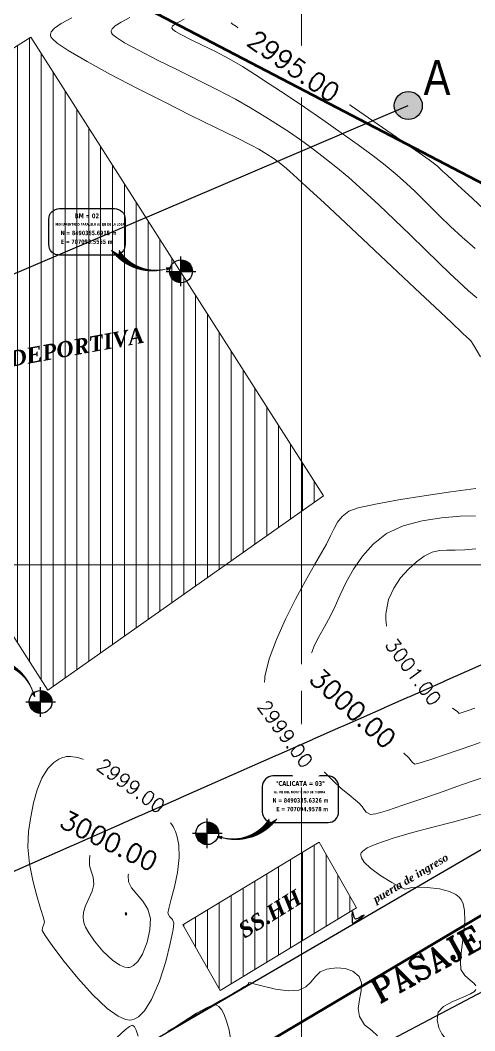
# Model space of a CAD drawing. Header units: metres. Extents: x 706106 to 709341, y 8490035 to 8490642.
# Drawn here: x 707085 to 707109.3, y 8490325.1 to 8490379.1 of the extents above; entities that cross this region are included whole.
import ezdxf
from ezdxf.enums import TextEntityAlignment as Align

# ---------------------------------------------------------------- set-up
doc = ezdxf.new("R2010")
doc.units = ezdxf.units.M
for name, color, linetype, lineweight in [('BLOQUES', 7, 'Continuous', 60), ('detalles', 84, 'Continuous', 25), ('V-INTEREG', 5, 'Continuous', 5)]:
    doc.layers.add(name, color=color, linetype=linetype, lineweight=lineweight)
for name, color, linetype in [('C-ANNO-MATC-TEXT', 150, 'Continuous'), ('C-PROP-BRNG', 92, 'Continuous'), ('C-PROP-TEXT', 92, 'Continuous'), ('C-ROAD-TEXT', 11, 'Continuous'), ('C-STRM-STRC', 170, 'Continuous'), ('C-TOPO', 7, 'Continuous'), ('C-TOPO-MAJR', 9, 'Continuous'), ('CALLES', 7, 'Continuous'), ('V-SITE-VEGE', 80, 'Continuous')]:
    doc.layers.add(name, color=color, linetype=linetype)
doc.styles.add('MtXpl_Palatino_Linot', font='')
doc.styles.add('MtXpl_Verdana', font='')
doc.styles.add('ROMANT', font='romant.shx')
doc.styles.get("Standard").update_dxf_attribs({"font": 'simplex.shx'})
doc.styles.get('MtXpl_Palatino_Linot').set_extended_font_data('Palatino Linotype', italic=True, bold=True)
doc.styles.get('MtXpl_Verdana').set_extended_font_data('Verdana', bold=True)
pattern_1 = [(90, (1.51535, 192.3111), (-0.635, 0), [])]

# ---------------------------------------------------------------- blocks, each defined once
blk = doc.blocks.new('bm')
for p, q in [((0, -0.13), (0, 0.13)), ((-0.13, 0), (0.13, 0))]:
    blk.add_line(p, q)
at = {"const_width": 0.1}
for points in [[(0.05, 0, 0.414214), (0, 0.05, 1)], [(-0.05, 0, 0.414214), (0, -0.05, 1)]]:
    blk.add_lwpolyline(points, format="xyb", dxfattribs=at)
blk.add_circle((0, 0), 0.1)

msp = doc.modelspace()

# ---------------------------------------------------------------- hatches: boundary and pattern name
at = {"layer": 'BLOQUES', "lineweight": 0}
h = msp.add_hatch(dxfattribs=at)
h.set_pattern_fill('ANSI31', color=256, scale=0.2, angle=45)
h.set_pattern_definition(pattern_1)
h.paths.add_polyline_path([(707081.5327, 8490346.4598), (707077.5079, 8490343.6816), (707075.4793, 8490346.7335), (707073.881, 8490345.6302), (707059.8215, 8490366.7817), (707065.9394, 8490370.7254)])
h.paths.add_polyline_path([(707080.7675, 8490359.6677), (707092.0126, 8490361.7158), (707091.7749, 8490363.021), (707080.5298, 8490360.9729)], flags=24)
h.paths.add_polyline_path([(707074.5596, 8490352.2754), (707067.683, 8490362.5184), (707066.2688, 8490361.569), (707073.1454, 8490351.326)], flags=24)
at = {"layer": 'V-INTEREG', "lineweight": 0}
h = msp.add_hatch(dxfattribs=at)
h.set_pattern_fill('ANSI31', color=8, scale=0.027191, angle=-212.68319, style=0)
h.set_pattern_definition([(192.31681, (707093.7149384, 8490362.03493), (0.0007250424, -0.003320663), [])])
edge = h.paths.add_edge_path()
edge.add_line((707089.831, 8490366.8278), (707090.2235, 8490366.5888))
edge.add_line((707090.2235, 8490366.5888), (707090.2495, 8490366.8403))
edge.add_arc((707092.2051, 8490368.0763), 2.3134, 212.2947, 285.86723)
edge.add_arc((707092.0321, 8490368.4873), 2.7566, 217.0131, 286.98949, ccw=False)
h.paths.add_polyline_path([(707092.7602, 8490365.9031), (707092.8376, 8490365.851), (707092.7837, 8490365.765), (707093.0323, 8490365.8884)])
h = msp.add_hatch(dxfattribs=at)
h.set_pattern_fill('ANSI31', color=8, scale=0.027191, angle=-156.38919, style=0)
h.set_pattern_definition([(248.61081, (707089.3194692, 8490340.8108893), (0.0031647951, -0.0012395809), [])])
edge = h.paths.add_edge_path()
edge.add_line((707083.1769, 8490345.0799), (707083.5936, 8490344.886))
edge.add_line((707083.5936, 8490344.886), (707083.3989, 8490344.7248))
edge.add_arc((707083.4559, 8490342.4121), 2.3134, 17.83878, 91.41131, ccw=False)
edge.add_arc((707083.0179, 8490342.3279), 2.7566, 16.71651, 86.69291)
h.paths.add_polyline_path([(707085.5718, 8490343.1563), (707085.658, 8490343.1208), (707085.6997, 8490343.2134), (707085.7349, 8490342.9381)])
h = msp.add_hatch(dxfattribs=at)
h.set_pattern_fill('ANSI31', color=8, scale=0.027191, angle=-212.68319, style=0)
h.set_pattern_definition([(192.31681, (707094.9245115, 8490331.5983364), (0.0007250424, -0.003320663), [])])
edge = h.paths.add_edge_path()
edge.add_line((707098.6897, 8490336.3912), (707098.2971, 8490336.1523))
edge.add_line((707098.2971, 8490336.1523), (707098.2711, 8490336.4037))
edge.add_arc((707096.3155, 8490337.6397), 2.3134, 254.13277, 327.7053, ccw=False)
edge.add_arc((707096.4885, 8490338.0507), 2.7566, 253.01051, 322.9869)
h.paths.add_polyline_path([(707095.7604, 8490335.4665), (707095.683, 8490335.4144), (707095.737, 8490335.3284), (707095.4884, 8490335.4518)])

# ---------------------------------------------------------------- linework, layer by layer
at = {"flags": 128}
msp.add_lwpolyline([(707068.3482, 8490305.3655), (707147.2335, 8490346.9609), (707150.2234, 8490340.1145), (707157.2603, 8490299.9999)], dxfattribs=at)
at = {"layer": 'BLOQUES', "lineweight": 0, "flags": 128}
for points in [[(707070.2692, 8490368.5726), (707086.4374, 8490343.2887), (707101.1801, 8490353.6876), (707085.5265, 8490378.2351)], [(707102.9406, 8490331.6424), (707100.9474, 8490335.1567), (707093.6594, 8490330.7305), (707095.6527, 8490327.2163)]]:
    msp.add_lwpolyline(points, close=True, dxfattribs=at)
at = {"layer": 'C-ANNO-MATC-TEXT', "lineweight": 9}
for p, q in [((707100.0002, 8490269.9999), (707100.0002, 8490399.9999)), ((707020.0002, 8490349.9999), (707180.0002, 8490349.9999))]:
    msp.add_line(p, q, dxfattribs=at)
at = {"layer": 'C-ROAD-TEXT', "color": 4, "linetype": 'Continuous', "lineweight": -3}
for points, elevation in [([(707090.5686, 8490368.4976), (707090.5686, 8490367.1397, -0.4142136), (707090.0021, 8490366.5732), (707087.0506, 8490366.5732, -0.4142136), (707086.4842, 8490367.1397), (707086.4842, 8490368.4976, -0.4142136), (707087.0506, 8490369.064), (707090.0021, 8490369.064, -0.4142136)], -507.09), ([(707097.905, 8490338.1294), (707097.905, 8490336.7714, 0.4142136), (707098.4715, 8490336.205), (707101.423, 8490336.205, 0.4142136), (707101.9894, 8490336.7714), (707101.9894, 8490338.1294, 0.4142136), (707101.423, 8490338.6958), (707098.4715, 8490338.6958, 0.4142136)], -520.5089)]:
    msp.add_lwpolyline(points, format="xyb", close=True, dxfattribs=dict(at, elevation=elevation))
at = {"layer": 'C-TOPO', "color": 132, "linetype": 'Continuous', "lineweight": 0, "true_color": 0x00b8b8, "flags": 128}
for points, elevation in [([(707109.5858, 8490361.1349), (707109.2207, 8490361.7337), (707109.0667, 8490361.98), (707108.9623, 8490362.0848), (707108.8499, 8490362.1827), (707108.6197, 8490362.3999), (707108.0275, 8490362.9589), (707107.151, 8490363.786), (707106.0674, 8490364.8075), (707104.8544, 8490365.9498), (707103.5894, 8490367.1394), (707102.3498, 8490368.3026), (707101.2133, 8490369.3658), (707100.2572, 8490370.2553), (707099.5591, 8490370.8976), (707099.1965, 8490371.219), (707098.7992, 8490371.5312), (707098.4789, 8490371.7617), (707098.1475, 8490371.9768), (707097.7169, 8490372.2428), (707097.3059, 8490372.4609), (707096.5039, 8490372.8616), (707095.4009, 8490373.4062), (707094.0872, 8490374.056), (707092.653, 8490374.7724), (707091.1885, 8490375.5166), (707089.7839, 8490376.25), (707088.5295, 8490376.9339), (707087.5155, 8490377.5298), (707086.9379, 8490377.917), (707086.6714, 8490378.1423), (707086.5839, 8490378.2568), (707086.5693, 8490378.3024), (707086.5694, 8490378.3775), (707086.6156, 8490378.5216), (707086.7833, 8490378.7247), (707087.1434, 8490378.9777), (707087.7127, 8490379.28)], 2998), ([(707109.3892, 8490364.2936), (707108.9452, 8490364.6686), (707108.4166, 8490365.1446), (707107.947, 8490365.5921), (707107.3364, 8490366.1838), (707106.6175, 8490366.8832), (707105.8224, 8490367.6539), (707104.9837, 8490368.4595), (707104.1335, 8490369.2635), (707103.3044, 8490370.0296), (707102.5286, 8490370.7213), (707101.8386, 8490371.3022), (707101.0948, 8490371.8942), (707100.4664, 8490372.3755), (707099.9026, 8490372.7842), (707099.353, 8490373.1583), (707098.7669, 8490373.5359), (707098.0937, 8490373.9552), (707097.2829, 8490374.4543), (707096.4777, 8490374.9156), (707095.5035, 8490375.4266), (707094.43, 8490375.9649), (707093.3271, 8490376.508), (707092.2647, 8490377.0335), (707091.3128, 8490377.5191), (707090.5411, 8490377.9423), (707090.1005, 8490378.221), (707089.8966, 8490378.3874), (707089.8294, 8490378.4754), (707089.818, 8490378.512), (707089.8194, 8490378.5723), (707089.8656, 8490378.6868), (707090.0245, 8490378.8468), (707090.3489, 8490379.0458), (707090.819, 8490379.2883)], 2997), ([(707109.2888, 8490366.9216), (707108.6063, 8490367.5344), (707107.9834, 8490368.1065), (707107.3863, 8490368.6763), (707106.8979, 8490369.1596), (707106.4723, 8490369.5879), (707106.0636, 8490369.993), (707105.6261, 8490370.4065), (707105.1137, 8490370.8601), (707104.4807, 8490371.3854), (707103.837, 8490371.8849), (707103.038, 8490372.4745), (707102.1284, 8490373.125), (707101.1528, 8490373.8071), (707100.156, 8490374.4914), (707099.1825, 8490375.1487), (707098.2771, 8490375.7498), (707097.4843, 8490376.2652), (707096.8489, 8490376.6658), (707096.129, 8490377.081), (707095.3931, 8490377.4655), (707094.6866, 8490377.8134), (707094.0552, 8490378.1188), (707093.5443, 8490378.3759), (707093.2531, 8490378.5429), (707093.1186, 8490378.6435), (707093.0742, 8490378.6982), (707093.0668, 8490378.7217), (707093.0688, 8490378.7597), (707093.1064, 8490378.8311), (707093.2272, 8490378.9298), (707093.4547, 8490379.0534), (707093.7307, 8490379.2113)], 2996), ([(707109.3328, 8490354.0851), (707107.9981, 8490353.8996), (707106.5736, 8490353.6899), (707105.1875, 8490353.4692), (707103.9682, 8490353.2504), (707103.044, 8490353.0465), (707102.5432, 8490352.8707), (707102.1771, 8490352.5848), (707101.9287, 8490352.2821), (707101.7422, 8490351.9449), (707101.5621, 8490351.5555), (707101.3327, 8490351.0964), (707101.0912, 8490350.6752), (707100.7024, 8490350.0057), (707100.2159, 8490349.1458), (707099.6811, 8490348.1537), (707099.1474, 8490347.0873), (707098.6644, 8490346.0048), (707098.2816, 8490344.9641), (707098.0483, 8490344.0232), (707098.014, 8490343.2403), (707098.228, 8490342.3989), (707098.6206, 8490341.6345), (707099.133, 8490340.946), (707099.7065, 8490340.3323), (707100.2824, 8490339.7924), (707100.802, 8490339.3253), (707101.2065, 8490338.9297), (707101.6735, 8490338.4523), (707102.134, 8490338.0338), (707102.552, 8490337.682), (707102.8919, 8490337.4049), (707103.1177, 8490337.2104), (707103.1177, 8490337.2104), (707103.1669, 8490337.1601), (707103.2488, 8490337.0603), (707103.3455, 8490336.9173), (707103.4658, 8490336.7542), (707103.6885, 8490336.6261), (707103.9882, 8490336.6756), (707104.6007, 8490336.8543), (707105.4327, 8490337.1253), (707106.3908, 8490337.4519), (707107.3816, 8490337.7973), (707108.3116, 8490338.1246), (707109.0874, 8490338.3971), (707109.6156, 8490338.5778)], 2999), ([(707109.332, 8490350.8532), (707108.7512, 8490350.8031), (707108.2219, 8490350.7783), (707107.779, 8490350.7815), (707107.382, 8490350.763), (707106.9905, 8490350.6728), (707106.564, 8490350.4611), (707106.1564, 8490350.1667), (707105.7228, 8490349.7739), (707105.3031, 8490349.2956), (707104.9373, 8490348.7444), (707104.6652, 8490348.1333), (707104.5267, 8490347.4748), (707104.5267, 8490347.4748), (707104.518, 8490347.3413), (707104.5172, 8490347.0857), (707104.5553, 8490346.728), (707104.6716, 8490346.2893), (707104.906, 8490345.7826), (707105.218, 8490345.2963), (707105.5848, 8490344.8026), (707105.9839, 8490344.2736), (707106.44, 8490343.732), (707106.9526, 8490343.2344), (707107.4603, 8490342.8041), (707107.9018, 8490342.4648), (707108.2159, 8490342.2399), (707108.3413, 8490342.153), (707108.3919, 8490342.0946), (707108.4447, 8490342.047), (707108.5975, 8490342.0915), (707108.9235, 8490342.1995), (707109.2788, 8490342.3198)], 3001), ([(707109.3284, 8490327.4611), (707109.2334, 8490327.597), (707109.0307, 8490327.7679), (707108.7424, 8490328.0088), (707108.5281, 8490328.3364), (707108.5042, 8490328.747), (707108.573, 8490329.3869), (707108.6714, 8490330.1502), (707108.7365, 8490330.931), (707108.7223, 8490331.497), (707108.6518, 8490331.8517), (707108.5687, 8490332.0423), (707108.5148, 8490332.1213), (707108.4389, 8490332.205), (707108.2548, 8490332.3493), (707107.9146, 8490332.5139), (707107.39, 8490332.6519), (707106.7236, 8490332.7271), (707106.1794, 8490332.7378), (707105.901, 8490332.7305), (707105.7122, 8490332.6725), (707105.5354, 8490332.6395), (707105.3015, 8490332.7458), (707104.8319, 8490333.0002), (707104.2555, 8490333.3543), (707103.701, 8490333.7594), (707103.3596, 8490334.0877), (707103.2065, 8490334.32), (707103.1689, 8490334.4625), (707103.1726, 8490334.5288), (707103.1903, 8490334.5779), (707103.2771, 8490334.6801), (707103.5242, 8490334.8419), (707104.0385, 8490335.0701), (707104.9075, 8490335.3671), (707105.9356, 8490335.6666), (707107.0239, 8490335.9575), (707108.0739, 8490336.2285), (707108.9867, 8490336.4685), (707109.6636, 8490336.6662)], 2998), ([(707092.8592, 8490325.0391), (707093.7714, 8490325.5682), (707094.7598, 8490326.1416), (707095.6761, 8490326.6735), (707096.3718, 8490327.0778), (707096.6986, 8490327.2688), (707096.9203, 8490327.403), (707097.105, 8490327.5171), (707097.183, 8490327.5676), (707097.1576, 8490327.63), (707097.2535, 8490327.636), (707097.4566, 8490327.5755), (707097.9578, 8490327.4388), (707098.6175, 8490327.2916), (707099.2956, 8490327.1998), (707099.8525, 8490327.2295), (707100.23, 8490327.4052), (707100.506, 8490327.6673), (707100.7441, 8490327.955), (707101.0082, 8490328.2075), (707101.3618, 8490328.3642), (707101.8731, 8490328.4315), (707102.3448, 8490328.3994), (707102.7576, 8490328.2488), (707103.0923, 8490327.9609), (707103.2181, 8490327.6176), (707103.1925, 8490327.1937), (707103.1047, 8490326.727), (707103.044, 8490326.2549), (707103.0998, 8490325.8152), (707103.3813, 8490325.3849), (707103.76, 8490325.0684), (707104.0771, 8490324.7864)], 2999), ([(707109.9635, 8490324.0309), (707109.0821, 8490324.1427), (707108.4711, 8490324.2561), (707108.119, 8490324.3569), (707107.9531, 8490324.4321), (707107.8944, 8490324.4723), (707107.8212, 8490324.5355), (707107.6858, 8490324.6708), (707107.5128, 8490324.8929), (707107.3457, 8490325.2151), (707107.2548, 8490325.6395), (707107.3155, 8490326.0616), (707107.5937, 8490326.365), (707108.0934, 8490326.6262), (707108.6569, 8490326.86), (707109.0478, 8490327.0372), (707109.2532, 8490327.1693), (707109.3294, 8490327.2587)], 2998), ([(707090.1277, 8490324.6907), (707090.5656, 8490325.1018), (707090.8035, 8490325.2913), (707090.9072, 8490325.3467), (707090.9402, 8490325.3503), (707090.9846, 8490325.3346), (707091.0632, 8490325.265), (707091.1596, 8490325.0876), (707091.2577, 8490324.7766)], 2999)]:
    msp.add_lwpolyline(points, dxfattribs=dict(at, elevation=elevation))
at = {"layer": 'C-TOPO', "color": 20, "linetype": 'Continuous', "lineweight": 0, "flags": 128}
for points, elevation in [([(707110.1066, 8490368.7171), (707109.1461, 8490369.6018), (707108.3487, 8490370.3348), (707107.7911, 8490370.8468), (707107.5502, 8490371.0685), (707107.3999, 8490371.2149), (707107.2811, 8490371.332), (707107.1228, 8490371.4686), (707106.8282, 8490371.6776), (707106.117, 8490372.173), (707105.0829, 8490372.8902), (707103.8193, 8490373.7648), (707102.42, 8490374.7322), (707100.9785, 8490375.7281), (707099.5884, 8490376.688), (707098.3434, 8490377.5473), (707097.3371, 8490378.2416), (707096.6631, 8490378.7064), (707096.415, 8490378.8773), (707096.3642, 8490378.9043), (707096.3155, 8490378.9314), (707096.2762, 8490378.9712), (707096.2418, 8490379.0084)], 2995), ([(707109.3204, 8490352.6136), (707108.4914, 8490352.5962), (707107.5027, 8490352.5216), (707106.4519, 8490352.361), (707105.4363, 8490352.0853), (707104.5536, 8490351.6659), (707103.8413, 8490351.1089), (707103.2584, 8490350.4651), (707102.7842, 8490349.7725), (707102.3978, 8490349.0692), (707102.0785, 8490348.3931), (707101.8054, 8490347.7823), (707101.5578, 8490347.2746), (707101.2259, 8490346.6836), (707100.9268, 8490346.1479), (707100.6897, 8490345.6622), (707100.5647, 8490345.3058), (707100.5184, 8490345.0553), (707100.5138, 8490344.8956), (707100.52, 8490344.8179), (707100.5341, 8490344.7251), (707100.577, 8490344.5586), (707100.6753, 8490344.3471), (707100.861, 8490344.1087), (707101.1629, 8490343.8215), (707101.5184, 8490343.4699), (707101.9005, 8490343.0952), (707102.5442, 8490342.505), (707103.3364, 8490341.7954), (707104.1642, 8490341.0623), (707104.9143, 8490340.4016), (707105.4737, 8490339.9094), (707105.7295, 8490339.6817), (707105.7295, 8490339.6817), (707105.7585, 8490339.652), (707105.8069, 8490339.593), (707105.864, 8490339.5086), (707105.9351, 8490339.4123), (707106.0666, 8490339.3366), (707106.3464, 8490339.3936), (707106.9221, 8490339.5734), (707107.6628, 8490339.8244), (707108.4378, 8490340.0951), (707109.1163, 8490340.3339), (707109.5676, 8490340.4894)], 3000), ([(707092.7945, 8490324.9626), (707093.6135, 8490325.5071), (707094.3932, 8490325.9996), (707094.9137, 8490326.2914), (707095.2063, 8490326.4185), (707095.3414, 8490326.448), (707095.3883, 8490326.4439), (707095.4548, 8490326.4211), (707095.5731, 8490326.3533), (707095.7185, 8490326.2035), (707095.866, 8490325.9331), (707096.0057, 8490325.5232), (707096.1337, 8490325.0871), (707096.2125, 8490324.6531)], 3000)]:
    msp.add_lwpolyline(points, dxfattribs=dict(at, elevation=elevation))
at = {"layer": 'C-TOPO', "color": 132, "linetype": 'Continuous', "lineweight": 0, "true_color": 0x00b8b8, "elevation": 2999, "flags": 128}
msp.add_lwpolyline([(707087.3157, 8490339.7099), (707087.2108, 8490339.6767), (707087.013, 8490339.5899), (707086.7443, 8490339.4117), (707086.4348, 8490339.0926), (707086.1177, 8490338.5799), (707085.8671, 8490337.9632), (707085.6713, 8490337.2664), (707085.5186, 8490336.5136), (707085.3972, 8490335.7288), (707085.3644, 8490334.8876), (707085.4562, 8490333.9917), (707085.6289, 8490333.1032), (707085.8386, 8490332.2845), (707086.0415, 8490331.598), (707086.1939, 8490331.1061), (707086.2519, 8490330.8711), (707086.207, 8490330.7045), (707086.1413, 8490330.5721), (707086.1329, 8490330.4245), (707086.2952, 8490330.1588), (707086.7063, 8490329.5672), (707087.3042, 8490328.7652), (707088.0269, 8490327.8683), (707088.8125, 8490326.9917), (707089.5991, 8490326.2511), (707090.1875, 8490325.8339), (707090.5841, 8490325.6621), (707090.8198, 8490325.6286), (707090.9275, 8490325.639), (707091.0453, 8490325.6722), (707091.2731, 8490325.7985), (707091.5948, 8490326.119), (707091.9842, 8490326.7389), (707092.4023, 8490327.7121), (707092.7379, 8490328.7616), (707092.984, 8490329.7328), (707093.134, 8490330.4713), (707093.181, 8490330.8225), (707093.104, 8490331.0149), (707092.966, 8490331.162), (707092.8588, 8490331.3618), (707092.8981, 8490331.6115), (707093.0319, 8490332.097), (707093.2052, 8490332.7556), (707093.3628, 8490333.5245), (707093.4499, 8490334.341), (707093.4317, 8490334.9864), (707093.3484, 8490335.4447), (707093.253, 8490335.7305), (707093.1921, 8490335.866), (707093.129, 8490335.9842), (707092.9701, 8490336.2312), (707092.6579, 8490336.623), (707092.1265, 8490337.1688), (707091.3253, 8490337.8543), (707090.4346, 8490338.4988), (707089.5213, 8490339.0544), (707088.6524, 8490339.4734), (707088.0342, 8490339.678), (707087.638, 8490339.7392), (707087.414, 8490339.7303), (707087.3157, 8490339.7099)], close=True, dxfattribs=at)
at = {"layer": 'C-TOPO', "color": 20, "linetype": 'Continuous', "lineweight": 0, "elevation": 3000, "flags": 128}
msp.add_lwpolyline([(707089.1914, 8490335.3655), (707089.1408, 8490335.348), (707089.0496, 8490335.296), (707088.9353, 8490335.1801), (707088.8193, 8490334.9666), (707088.72, 8490334.631), (707088.6551, 8490334.2526), (707088.6659, 8490333.9062), (707088.7574, 8490333.6037), (707088.8575, 8490333.2861), (707088.894, 8490332.8947), (707088.8077, 8490332.5291), (707088.6319, 8490332.1468), (707088.4452, 8490331.7443), (707088.3407, 8490331.4053), (707088.3149, 8490331.1402), (707088.3321, 8490330.9577), (707088.3529, 8490330.8647), (707088.3782, 8490330.7835), (707088.4528, 8490330.6038), (707088.6182, 8490330.3007), (707088.9186, 8490329.8612), (707089.3802, 8490329.3126), (707089.8828, 8490328.8402), (707090.275, 8490328.5712), (707090.5436, 8490328.4601), (707090.7035, 8490328.4388), (707090.7763, 8490328.4459), (707090.8595, 8490328.4687), (707091.0194, 8490328.5529), (707091.2411, 8490328.7632), (707091.4971, 8490329.1658), (707091.7415, 8490329.7921), (707091.8865, 8490330.4596), (707091.9153, 8490331.0659), (707091.7827, 8490331.567), (707091.5123, 8490331.9981), (707091.1907, 8490332.3751), (707090.9047, 8490332.7143), (707090.7409, 8490333.0319), (707090.7336, 8490333.3872), (707090.8215, 8490333.6941), (707090.8924, 8490333.9847), (707090.8341, 8490334.291), (707090.6146, 8490334.5783), (707090.2638, 8490334.8841), (707089.8586, 8490335.1538), (707089.5467, 8490335.3067), (707089.3457, 8490335.3663), (707089.2366, 8490335.3732), (707089.1914, 8490335.3655)], close=True, dxfattribs=at)
at = {"layer": 'C-TOPO', "color": 132, "linetype": 'Continuous', "lineweight": -3, "true_color": 0x00b8b8, "flags": 128}
for points, elevation in [([(707090.5729, 8490331.3049), (707090.5787, 8490331.2971), (707090.606, 8490331.2691), (707090.6251, 8490331.2528), (707090.6496, 8490331.3092), (707090.6256, 8490331.3549), (707090.5974, 8490331.3966), (707090.5729, 8490331.3049)], 3001), ([(707102.8975, 8490331.031), (707102.8745, 8490331.0445), (707102.8385, 8490331.0922), (707102.803, 8490331.1966), (707102.7741, 8490331.3451), (707102.7318, 8490331.4339), (707102.7015, 8490331.2764), (707102.7093, 8490330.9951), (707102.722, 8490330.8421), (707102.7999, 8490330.8311), (707102.9547, 8490330.9318), (707103.2293, 8490331.1251), (707103.3616, 8490331.2534), (707103.2571, 8490331.2044), (707103.0671, 8490331.0771), (707102.8975, 8490331.031)], 2998)]:
    msp.add_lwpolyline(points, close=True, dxfattribs=dict(at, elevation=elevation))
at = {"layer": 'V-SITE-VEGE', "flags": 128}
msp.add_lwpolyline([(707086.6722, 8490321.3777), (707055.0505, 8490368.2784), (707076.4196, 8490387.7737), (707141.9596, 8490353.589), (707086.6722, 8490321.3777)], dxfattribs=at)

# ---------------------------------------------------------------- block references
at = {"layer": 'detalles', "linetype": 'Continuous', "xscale": 6.096, "yscale": 6.096, "zscale": 6.096}
for p in [(707093.5555, 8490365.7051, 2998.282), (707086.0421, 8490342.6597, 2998.321), (707094.9578, 8490335.6326)]:
    msp.add_blockref('bm', p, dxfattribs=at)

# ---------------------------------------------------------------- texts
at = {"layer": 'C-PROP-BRNG', "color": 42, "style": 'MtXpl_Palatino_Linot'}
for s, rotation, p in [('LOSA DEPORTIVA', 10.32238, (707080.9407, 8490359.9507)), ('SS.HH', 31.79208, (707096.9634, 8490329.9838))]:
    msp.add_text(s, height=0.84375, rotation=rotation, dxfattribs=at).set_placement(p)
at = {"layer": 'C-PROP-BRNG', "color": 0, "style": 'MtXpl_Palatino_Linot'}
msp.add_text('puerta de ingreso', height=0.421875, rotation=30.84431, dxfattribs=at).set_placement((707103.9881, 8490331.883, -1497.5))
at = {"layer": 'C-ROAD-TEXT', "color": 3, "style": 'MtXpl_Verdana', "width": 0.75}
for s, height, p in [('BM = 02', 0.25781, (707087.8679, 8490368.5442, -570.4714)), ('MONUMENTADO PARALELO AL EJE DE LA LOSA', 0.130913, (707086.8417, 8490368.1563, -439.9957)), ('N = 8490365.6915 m', 0.234375, (707087.1188, 8490367.6423, -507.09)), ('E = 707093.5555 m', 0.234375, (707087.1268, 8490367.1751, -507.09))]:
    msp.add_text(s, height=height, dxfattribs=at).set_placement(p)
at = {"layer": 'C-ROAD-TEXT', "color": 6, "style": 'MtXpl_Verdana', "width": 0.75}
for s, height, p in [('"CALICATA = 03"', 0.257812, (707098.6238, 8490338.1664, -583.8902)), ('AL PIE DEL MONTÍCULO DE TIERRA ', 0.130913, (707098.5292, 8490337.7692, -453.4146)), ('N = 8490335.6326 m', 0.234375, (707098.4554, 8490337.2741, -520.5089)), ('E = 707094.9578 m', 0.234375, (707098.6589, 8490336.8068, -520.5089))]:
    msp.add_text(s, height=height, dxfattribs=at).set_placement(p)
at = {"layer": 'CALLES', "style": 'ROMANT'}
msp.add_text('PASAJE S/N', height=1.275, rotation=28.6698, dxfattribs=at).set_placement((707108.7315, 8490329.6301), align=Align.MIDDLE)

# ---------------------------------------------------------------- next in the draw order: texts
at = {"layer": 'C-PROP-TEXT', "color": 253, "linetype": 'Continuous', "lineweight": -3, "insert": (707106.5391, 8490376.0884, 4), "char_height": 1.875, "attachment_point": 4, "bg_fill": 3, "box_fill_scale": 1.254, "bg_fill_color": 256, "bg_fill_true_color": 13158600, "bg_fill_transparency": 0}
msp.add_mtext('{\\fArial Narrow|b0|i0|c0|p34;\\C30;A}', dxfattribs=at)
at = {"layer": 'C-TOPO-MAJR', "color": 5, "linetype": 'Continuous', "lineweight": 9, "attachment_point": 5, "bg_fill": 3, "bg_fill_color": 256, "bg_fill_true_color": 13158600, "bg_fill_transparency": 0}
for s, insert, char_height, width, rotation, box_fill_scale in [('2995.00', (707099.5884, 8490376.688, 2995), 1, 5.96381, 325.37492, 1.635), ('3001.00', (707105.9839, 8490344.2736, 3001), 0.75, 4.328571, 307.03076, 1.846667), ('2999.00', (707090.88, 8490338.1765, 2999), 0.75, 4.472857, 324.11238, 1.846667)]:
    msp.add_mtext(s, dxfattribs=dict(at, insert=insert, char_height=char_height, width=width, rotation=rotation, box_fill_scale=box_fill_scale))

# ---------------------------------------------------------------- next in the draw order: hatches: boundary and pattern name
h = msp.add_hatch(color=256)
h.dxf.hatch_style = 1
h.set_gradient(color1=(0, 0, 255), color2=(255, 255, 0), tint=1, name='INVSPHERICAL')
h.paths.add_polyline_path([(707104.9667, 8490374.5785, 1), (707106.4667, 8490374.5785, 1)])

# ---------------------------------------------------------------- next in the draw order: linework, layer by layer
at = {"flags": 128}
msp.add_lwpolyline([(707058.9961, 8490354.638), (707105.7167, 8490374.5785)], dxfattribs=at)
msp.add_circle((707105.7167, 8490374.5785), 0.75)

# ---------------------------------------------------------------- next in the draw order: texts
at = {"layer": 'C-TOPO-MAJR', "color": 5, "linetype": 'Continuous', "lineweight": 9, "char_height": 1, "width": 5.96381, "attachment_point": 5, "bg_fill": 3, "box_fill_scale": 1.635, "bg_fill_color": 256, "bg_fill_true_color": 13158600, "bg_fill_transparency": 0}
for insert, rotation in [((707102.7542, 8490342.3169, 3000), 318.14839), ((707089.7026, 8490335.2302, 3000), 333.88976)]:
    msp.add_mtext('3000.00', dxfattribs=dict(at, insert=insert, rotation=rotation))

# ---------------------------------------------------------------- next in the draw order: hatches: boundary and pattern name
at = {"layer": 'BLOQUES', "lineweight": 0}
h = msp.add_hatch(dxfattribs=at)
h.set_pattern_fill('ANSI31', color=256, scale=0.2, angle=45)
h.set_pattern_definition(pattern_1)
h.paths.add_polyline_path([(707102.9406, 8490331.6424), (707100.9474, 8490335.1567), (707093.6594, 8490330.7305), (707095.6527, 8490327.2163)])
h.paths.add_polyline_path([(707096.9056, 8490329.6577), (707100.3638, 8490331.8013), (707099.6653, 8490332.9281), (707096.2071, 8490330.7846)], flags=24)

# ---------------------------------------------------------------- next in the draw order: texts
at = {"layer": 'C-TOPO-MAJR', "color": 5, "linetype": 'Continuous', "lineweight": 9, "insert": (707099.133, 8490340.946, 2999), "char_height": 0.75, "width": 4.472857, "attachment_point": 5, "rotation": 306.65822, "bg_fill": 3, "box_fill_scale": 1.846667, "bg_fill_color": 256, "bg_fill_true_color": 13158600, "bg_fill_transparency": 0}
msp.add_mtext('2999.00', dxfattribs=at)

# ---------------------------------------------------------------- next in the draw order: hatches: boundary and pattern name
at = {"layer": 'BLOQUES', "lineweight": 0}
h = msp.add_hatch(dxfattribs=at)
h.set_pattern_fill('ANSI31', color=256, scale=0.2, angle=45)
h.set_pattern_definition(pattern_1)
h.paths.add_polyline_path([(707070.2692, 8490368.5726), (707086.4374, 8490343.2887), (707101.1801, 8490353.6876), (707085.5265, 8490378.2351)])
h.paths.add_polyline_path([(707080.7675, 8490359.6677), (707092.0126, 8490361.7158), (707091.7749, 8490363.021), (707080.5298, 8490360.9729)], flags=24)
h.paths.add_polyline_path([(707074.5596, 8490352.2754), (707067.683, 8490362.5184), (707066.2688, 8490361.569), (707073.1454, 8490351.326)], flags=24)
h.paths.add_polyline_path([(707069.6402, 8490375.2034), (707078.5927, 8490384.0822), (707077.3932, 8490385.2916), (707068.4408, 8490376.4128)], flags=24)

# ---------------------------------------------------------------- next in the draw order: linework, layer by layer
at = {"elevation": 3003, "flags": 128}
msp.add_lwpolyline([(707075.3178, 8490329.5042), (707138.8424, 8490357.5697)], dxfattribs=at)
at = {"layer": 'C-STRM-STRC', "lineweight": 50, "flags": 128}
msp.add_lwpolyline([(707055.0505, 8490368.2784), (707076.4196, 8490387.7737), (707144.7944, 8490352.1104), (707088.4862, 8490318.6872), (707055.0505, 8490368.2784)], dxfattribs=at)

doc.saveas('drawing.dxf')
